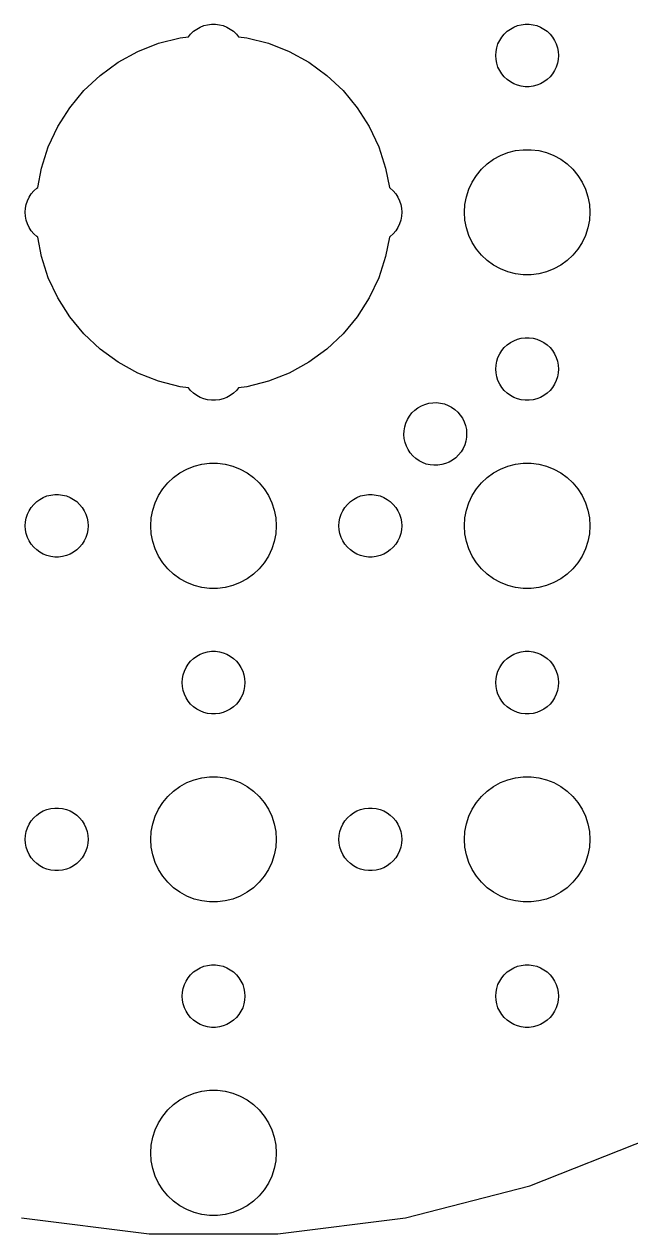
# Model space of a CAD drawing. Header units: metres. Extents: x -52 to 52, y -52 to 272.
# Drawn here: x -9.1 to 20, y 61.1 to 119 of the extents above; entities that cross this region are included whole.
import ezdxf

# ---------------------------------------------------------------- set-up
doc = ezdxf.new("R2010")
doc.units = ezdxf.units.M

msp = doc.modelspace()

# ---------------------------------------------------------------- linework, layer by layer
for p, q in [((-1.09344, 118.527), (-0.956131, 118.656)), ((-0.956131, 118.656), (-0.803726, 118.766)), ((-0.803726, 118.766), (-0.638657, 118.857)), ((-0.638657, 118.857), (-0.463516, 118.927)), ((-0.463516, 118.927), (-0.281067, 118.973)), ((-0.281067, 118.973), (-0.094177, 118.997)), ((-0.094177, 118.997), (0.094177, 118.997)), ((0.094177, 118.997), (0.281067, 118.973)), ((0.281067, 118.973), (0.463516, 118.927)), ((0.463516, 118.927), (0.638657, 118.857)), ((0.638657, 118.857), (0.803726, 118.766)), ((0.803726, 118.766), (0.956131, 118.656)), ((0.956131, 118.656), (1.09344, 118.527)), ((13.9065, 118.527), (14.0439, 118.656)), ((14.0439, 118.656), (14.1963, 118.766)), ((14.1963, 118.766), (14.3613, 118.857)), ((14.3613, 118.857), (14.5365, 118.927)), ((14.5365, 118.927), (14.7189, 118.973)), ((14.7189, 118.973), (14.9058, 118.997)), ((14.9058, 118.997), (15.0942, 118.997)), ((15.0942, 118.997), (15.2811, 118.973)), ((15.2811, 118.973), (15.4635, 118.927)), ((15.4635, 118.927), (15.6387, 118.857)), ((15.6387, 118.857), (15.8037, 118.766)), ((15.8037, 118.766), (15.9561, 118.656)), ((15.9561, 118.656), (16.0934, 118.527)), ((-3.61911, 117.691), (-2.62663, 118.084)), ((-2.62663, 118.084), (-1.59273, 118.349)), ((-1.59273, 118.349), (-1.19904, 118.399)), ((-1.19904, 118.399), (-1.09344, 118.527)), ((1.09344, 118.527), (1.19904, 118.399)), ((1.19904, 118.399), (1.59273, 118.349)), ((1.59273, 118.349), (2.62663, 118.084)), ((2.62663, 118.084), (3.61911, 117.691)), ((13.5471, 117.873), (13.6053, 118.052)), ((13.6053, 118.052), (13.6855, 118.223)), ((13.6855, 118.223), (13.7865, 118.382)), ((13.7865, 118.382), (13.9065, 118.527)), ((16.0934, 118.527), (16.2135, 118.382)), ((16.2135, 118.382), (16.3145, 118.223)), ((16.3145, 118.223), (16.3947, 118.052)), ((16.3947, 118.052), (16.4529, 117.873)), ((-4.55452, 117.177), (-3.61911, 117.691)), ((3.61911, 117.691), (4.55452, 117.177)), ((13.5, 117.5), (13.5118, 117.688)), ((13.5118, 117.312), (13.5, 117.5)), ((13.5118, 117.688), (13.5471, 117.873)), ((16.4529, 117.873), (16.4882, 117.688)), ((16.4882, 117.688), (16.5, 117.5)), ((16.5, 117.5), (16.4882, 117.312)), ((-5.41809, 116.549), (-4.55452, 117.177)), ((4.55452, 117.177), (5.41809, 116.549)), ((13.5471, 117.127), (13.5118, 117.312)), ((13.6053, 116.948), (13.5471, 117.127)), ((13.6855, 116.777), (13.6053, 116.948)), ((16.3947, 116.948), (16.3145, 116.777)), ((16.4529, 117.127), (16.3947, 116.948)), ((16.4882, 117.312), (16.4529, 117.127)), ((-6.19623, 115.819), (-5.41809, 116.549)), ((5.41809, 116.549), (6.19623, 115.819)), ((13.7865, 116.618), (13.6855, 116.777)), ((13.9065, 116.473), (13.7865, 116.618)), ((14.0439, 116.344), (13.9065, 116.473)), ((14.1963, 116.234), (14.0439, 116.344)), ((15.9561, 116.344), (15.8037, 116.234)), ((16.0934, 116.473), (15.9561, 116.344)), ((16.2135, 116.618), (16.0934, 116.473)), ((16.3145, 116.777), (16.2135, 116.618)), ((-6.87663, 114.996), (-6.19623, 115.819)), ((6.19623, 115.819), (6.87663, 114.996)), ((14.3613, 116.143), (14.1963, 116.234)), ((14.5365, 116.073), (14.3613, 116.143)), ((14.7189, 116.027), (14.5365, 116.073)), ((14.9058, 116.003), (14.7189, 116.027)), ((15.0942, 116.003), (14.9058, 116.003)), ((15.2811, 116.027), (15.0942, 116.003)), ((15.4635, 116.073), (15.2811, 116.027)), ((15.6387, 116.143), (15.4635, 116.073)), ((15.8037, 116.234), (15.6387, 116.143)), ((-7.44859, 114.095), (-6.87663, 114.996)), ((6.87663, 114.996), (7.44859, 114.095)), ((-7.90309, 113.129), (-7.44859, 114.095)), ((7.44859, 114.095), (7.90309, 113.129)), ((-8.23296, 112.114), (-7.90309, 113.129)), ((7.90309, 113.129), (8.23296, 112.114)), ((13.7227, 112.714), (14.0729, 112.853)), ((14.0729, 112.853), (14.4379, 112.947)), ((14.4379, 112.947), (14.8116, 112.994)), ((14.8116, 112.994), (15.1884, 112.994)), ((15.1884, 112.994), (15.5621, 112.947)), ((15.5621, 112.947), (15.927, 112.853)), ((15.927, 112.853), (16.2773, 112.714)), ((12.8131, 112.054), (13.0877, 112.312)), ((13.0877, 112.312), (13.3925, 112.533)), ((13.3925, 112.533), (13.7227, 112.714)), ((16.2773, 112.714), (16.6075, 112.533)), ((16.6075, 112.533), (16.9123, 112.312)), ((16.9123, 112.312), (17.1869, 112.054)), ((-8.40921, 111.19), (-8.23296, 112.114)), ((8.23296, 112.114), (8.40921, 111.19)), ((12.3711, 111.445), (12.5729, 111.763)), ((12.5729, 111.763), (12.8131, 112.054)), ((17.1869, 112.054), (17.427, 111.763)), ((17.427, 111.763), (17.6289, 111.445)), ((-8.59344, 111.027), (-8.45613, 111.156)), ((-8.45613, 111.156), (-8.40921, 111.19)), ((8.40921, 111.19), (8.45613, 111.156)), ((8.45613, 111.156), (8.59344, 111.027)), ((12.2107, 111.104), (12.3711, 111.445)), ((17.6289, 111.445), (17.7893, 111.104)), ((-8.95287, 110.373), (-8.89465, 110.552)), ((-8.89465, 110.552), (-8.81445, 110.723)), ((-8.81445, 110.723), (-8.71352, 110.882)), ((-8.71352, 110.882), (-8.59344, 111.027)), ((8.59344, 111.027), (8.71352, 110.882)), ((8.71352, 110.882), (8.81445, 110.723)), ((8.81445, 110.723), (8.89465, 110.552)), ((8.89465, 110.552), (8.95287, 110.373)), ((12.0237, 110.376), (12.0942, 110.746)), ((12.0942, 110.746), (12.2107, 111.104)), ((17.7893, 111.104), (17.9057, 110.746)), ((17.9057, 110.746), (17.9763, 110.376)), ((-9, 110), (-8.98816, 110.188)), ((-8.98816, 109.812), (-9, 110)), ((-8.98816, 110.188), (-8.95287, 110.373)), ((8.95287, 110.373), (8.98816, 110.188)), ((8.98816, 110.188), (9, 110)), ((9, 110), (8.98816, 109.812)), ((12, 110), (12.0237, 110.376)), ((12.0237, 109.624), (12, 110)), ((17.9763, 110.376), (18, 110)), ((18, 110), (17.9763, 109.624)), ((-8.95287, 109.627), (-8.98816, 109.812)), ((-8.89465, 109.448), (-8.95287, 109.627)), ((-8.81445, 109.277), (-8.89465, 109.448)), ((8.89465, 109.448), (8.81445, 109.277)), ((8.95287, 109.627), (8.89465, 109.448)), ((8.98816, 109.812), (8.95287, 109.627)), ((12.0942, 109.254), (12.0237, 109.624)), ((17.9763, 109.624), (17.9057, 109.254)), ((-8.71352, 109.118), (-8.81445, 109.277)), ((-8.59344, 108.973), (-8.71352, 109.118)), ((-8.45613, 108.844), (-8.59344, 108.973)), ((-8.40921, 108.81), (-8.45613, 108.844)), ((-8.23296, 107.886), (-8.40921, 108.81)), ((8.40921, 108.81), (8.23296, 107.886)), ((8.45613, 108.844), (8.40921, 108.81)), ((8.59344, 108.973), (8.45613, 108.844)), ((8.71352, 109.118), (8.59344, 108.973)), ((8.81445, 109.277), (8.71352, 109.118)), ((12.2107, 108.896), (12.0942, 109.254)), ((12.3711, 108.555), (12.2107, 108.896)), ((17.7893, 108.896), (17.6289, 108.555)), ((17.9057, 109.254), (17.7893, 108.896)), ((12.5729, 108.237), (12.3711, 108.555)), ((12.8131, 107.946), (12.5729, 108.237)), ((17.427, 108.237), (17.1869, 107.946)), ((17.6289, 108.555), (17.427, 108.237)), ((-7.90309, 106.871), (-8.23296, 107.886)), ((8.23296, 107.886), (7.90309, 106.871)), ((13.0877, 107.688), (12.8131, 107.946)), ((13.3925, 107.467), (13.0877, 107.688)), ((16.9123, 107.688), (16.6075, 107.467)), ((17.1869, 107.946), (16.9123, 107.688)), ((13.7227, 107.286), (13.3925, 107.467)), ((14.0729, 107.147), (13.7227, 107.286)), ((14.4379, 107.053), (14.0729, 107.147)), ((15.927, 107.147), (15.5621, 107.053)), ((16.2773, 107.286), (15.927, 107.147)), ((16.6075, 107.467), (16.2773, 107.286)), ((-7.44859, 105.905), (-7.90309, 106.871)), ((7.90309, 106.871), (7.44859, 105.905)), ((14.8116, 107.006), (14.4379, 107.053)), ((15.1884, 107.006), (14.8116, 107.006)), ((15.5621, 107.053), (15.1884, 107.006)), ((-6.87663, 105.004), (-7.44859, 105.905)), ((7.44859, 105.905), (6.87663, 105.004)), ((-6.19623, 104.181), (-6.87663, 105.004)), ((6.87663, 105.004), (6.19623, 104.181)), ((-5.41809, 103.451), (-6.19623, 104.181)), ((6.19623, 104.181), (5.41809, 103.451)), ((13.9065, 103.527), (14.0439, 103.656)), ((14.0439, 103.656), (14.1963, 103.766)), ((14.1963, 103.766), (14.3613, 103.857)), ((14.3613, 103.857), (14.5365, 103.927)), ((14.5365, 103.927), (14.7189, 103.973)), ((14.7189, 103.973), (14.9058, 103.997)), ((14.9058, 103.997), (15.0942, 103.997)), ((15.0942, 103.997), (15.2811, 103.973)), ((15.2811, 103.973), (15.4635, 103.927)), ((15.4635, 103.927), (15.6387, 103.857)), ((15.6387, 103.857), (15.8037, 103.766)), ((15.8037, 103.766), (15.9561, 103.656)), ((15.9561, 103.656), (16.0934, 103.527)), ((-4.55452, 102.823), (-5.41809, 103.451)), ((5.41809, 103.451), (4.55452, 102.823)), ((13.5471, 102.873), (13.6053, 103.052)), ((13.6053, 103.052), (13.6855, 103.223)), ((13.6855, 103.223), (13.7865, 103.382)), ((13.7865, 103.382), (13.9065, 103.527)), ((16.0934, 103.527), (16.2135, 103.382)), ((16.2135, 103.382), (16.3145, 103.223)), ((16.3145, 103.223), (16.3947, 103.052)), ((16.3947, 103.052), (16.4529, 102.873)), ((-3.61911, 102.309), (-4.55452, 102.823)), ((4.55452, 102.823), (3.61911, 102.309)), ((13.5, 102.5), (13.5118, 102.688)), ((13.5118, 102.312), (13.5, 102.5)), ((13.5118, 102.688), (13.5471, 102.873)), ((16.4529, 102.873), (16.4882, 102.688)), ((16.4882, 102.688), (16.5, 102.5)), ((16.5, 102.5), (16.4882, 102.312)), ((-2.62663, 101.916), (-3.61911, 102.309)), ((-1.59273, 101.651), (-2.62663, 101.916)), ((2.62663, 101.916), (1.59273, 101.651)), ((3.61911, 102.309), (2.62663, 101.916)), ((13.5471, 102.127), (13.5118, 102.312)), ((13.6053, 101.948), (13.5471, 102.127)), ((13.6855, 101.777), (13.6053, 101.948)), ((16.3947, 101.948), (16.3145, 101.777)), ((16.4529, 102.127), (16.3947, 101.948)), ((16.4882, 102.312), (16.4529, 102.127)), ((-1.19904, 101.601), (-1.59273, 101.651)), ((-1.09344, 101.473), (-1.19904, 101.601)), ((-0.956131, 101.344), (-1.09344, 101.473)), ((-0.803726, 101.234), (-0.956131, 101.344)), ((0.956131, 101.344), (0.803726, 101.234)), ((1.09344, 101.473), (0.956131, 101.344)), ((1.19904, 101.601), (1.09344, 101.473)), ((1.59273, 101.651), (1.19904, 101.601)), ((13.7865, 101.618), (13.6855, 101.777)), ((13.9065, 101.473), (13.7865, 101.618)), ((14.0439, 101.344), (13.9065, 101.473)), ((14.1963, 101.234), (14.0439, 101.344)), ((15.9561, 101.344), (15.8037, 101.234)), ((16.0934, 101.473), (15.9561, 101.344)), ((16.2135, 101.618), (16.0934, 101.473)), ((16.3145, 101.777), (16.2135, 101.618)), ((-0.638657, 101.143), (-0.803726, 101.234)), ((-0.463516, 101.073), (-0.638657, 101.143)), ((-0.281067, 101.027), (-0.463516, 101.073)), ((-0.094177, 101.003), (-0.281067, 101.027)), ((0.094177, 101.003), (-0.094177, 101.003)), ((0.281067, 101.027), (0.094177, 101.003)), ((0.463516, 101.073), (0.281067, 101.027)), ((0.638657, 101.143), (0.463516, 101.073)), ((0.803726, 101.234), (0.638657, 101.143)), ((9.7769, 100.642), (9.94003, 100.737)), ((9.94003, 100.737), (10.1137, 100.81)), ((10.1137, 100.81), (10.2951, 100.86)), ((10.2951, 100.86), (10.4815, 100.888)), ((10.4815, 100.888), (10.6698, 100.892)), ((10.6698, 100.892), (10.8571, 100.872)), ((10.8571, 100.872), (11.0405, 100.829)), ((11.0405, 100.829), (11.2171, 100.763)), ((11.2171, 100.763), (11.384, 100.676)), ((14.3613, 101.143), (14.1963, 101.234)), ((14.5365, 101.073), (14.3613, 101.143)), ((14.7189, 101.027), (14.5365, 101.073)), ((14.9058, 101.003), (14.7189, 101.027)), ((15.0942, 101.003), (14.9058, 101.003)), ((15.2811, 101.027), (15.0942, 101.003)), ((15.4635, 101.073), (15.2811, 101.027)), ((15.6387, 101.143), (15.4635, 101.073)), ((15.8037, 101.234), (15.6387, 101.143)), ((9.27768, 100.088), (9.37527, 100.249)), ((9.37527, 100.249), (9.49228, 100.397)), ((9.49228, 100.397), (9.62686, 100.529)), ((9.62686, 100.529), (9.7769, 100.642)), ((11.384, 100.676), (11.5387, 100.569)), ((11.5387, 100.569), (11.6787, 100.443)), ((11.6787, 100.443), (11.8018, 100.3)), ((11.8018, 100.3), (11.906, 100.143)), ((11.906, 100.143), (11.9898, 99.9743)), ((9.10732, 99.3616), (9.1152, 99.5498)), ((9.1152, 99.5498), (9.14662, 99.7355)), ((9.14662, 99.7355), (9.20107, 99.9159)), ((9.20107, 99.9159), (9.27768, 100.088)), ((11.9898, 99.9743), (12.0517, 99.7964)), ((12.0517, 99.7964), (12.0909, 99.6121)), ((12.0909, 99.6121), (12.1067, 99.4244)), ((9.12308, 99.1739), (9.10732, 99.3616)), ((9.16225, 98.9896), (9.12308, 99.1739)), ((9.2242, 98.8117), (9.16225, 98.9896)), ((12.0674, 99.0505), (12.0129, 98.8701)), ((12.0988, 99.2362), (12.0674, 99.0505)), ((12.1067, 99.4244), (12.0988, 99.2362)), ((9.30795, 98.643), (9.2242, 98.8117)), ((9.4122, 98.4861), (9.30795, 98.643)), ((9.53528, 98.3435), (9.4122, 98.4861)), ((11.7217, 98.3893), (11.5871, 98.2575)), ((11.8387, 98.5369), (11.7217, 98.3893)), ((11.9363, 98.6981), (11.8387, 98.5369)), ((12.0129, 98.8701), (11.9363, 98.6981)), ((-1.27733, 97.7145), (-0.927048, 97.8532)), ((-0.927048, 97.8532), (-0.562134, 97.9469)), ((-0.562134, 97.9469), (-0.18837, 97.9941)), ((-0.18837, 97.9941), (0.18837, 97.9941)), ((0.18837, 97.9941), (0.562134, 97.9469)), ((0.562134, 97.9469), (0.927048, 97.8532)), ((0.927048, 97.8532), (1.27733, 97.7145)), ((9.67528, 98.2175), (9.53528, 98.3435)), ((9.82996, 98.11), (9.67528, 98.2175)), ((9.99689, 98.0227), (9.82996, 98.11)), ((10.1734, 97.957), (9.99689, 98.0227)), ((10.3568, 97.914), (10.1734, 97.957)), ((10.5442, 97.8943), (10.3568, 97.914)), ((10.7325, 97.8983), (10.5442, 97.8943)), ((10.9189, 97.9258), (10.7325, 97.8983)), ((11.1003, 97.9764), (10.9189, 97.9258)), ((11.2739, 98.0494), (11.1003, 97.9764)), ((11.4371, 98.1436), (11.2739, 98.0494)), ((11.5871, 98.2575), (11.4371, 98.1436)), ((13.7227, 97.7145), (14.0729, 97.8532)), ((14.0729, 97.8532), (14.4379, 97.9469)), ((14.4379, 97.9469), (14.8116, 97.9941)), ((14.8116, 97.9941), (15.1884, 97.9941)), ((15.1884, 97.9941), (15.5621, 97.9469)), ((15.5621, 97.9469), (15.927, 97.8532)), ((15.927, 97.8532), (16.2773, 97.7145)), ((-2.1869, 97.0536), (-1.91226, 97.3116)), ((-1.91226, 97.3116), (-1.60747, 97.533)), ((-1.60747, 97.533), (-1.27733, 97.7145)), ((1.27733, 97.7145), (1.60747, 97.533)), ((1.60747, 97.533), (1.91226, 97.3116)), ((1.91226, 97.3116), (2.1869, 97.0536)), ((12.8131, 97.0536), (13.0877, 97.3116)), ((13.0877, 97.3116), (13.3925, 97.533)), ((13.3925, 97.533), (13.7227, 97.7145)), ((16.2773, 97.7145), (16.6075, 97.533)), ((16.6075, 97.533), (16.9123, 97.3116)), ((16.9123, 97.3116), (17.1869, 97.0536)), ((-2.62891, 96.4453), (-2.42705, 96.7634)), ((-2.42705, 96.7634), (-2.1869, 97.0536)), ((2.1869, 97.0536), (2.42705, 96.7634)), ((2.42705, 96.7634), (2.62891, 96.4453)), ((12.3711, 96.4453), (12.5729, 96.7634)), ((12.5729, 96.7634), (12.8131, 97.0536)), ((17.1869, 97.0536), (17.427, 96.7634)), ((17.427, 96.7634), (17.6289, 96.4453)), ((-8.59344, 96.0268), (-8.45613, 96.1558)), ((-8.45613, 96.1558), (-8.30373, 96.2665)), ((-8.30373, 96.2665), (-8.13866, 96.3573)), ((-8.13866, 96.3573), (-7.96352, 96.4266)), ((-7.96352, 96.4266), (-7.78107, 96.4734)), ((-7.78107, 96.4734), (-7.59418, 96.4971)), ((-7.59418, 96.4971), (-7.40581, 96.4971)), ((-7.40581, 96.4971), (-7.21892, 96.4734)), ((-7.21892, 96.4734), (-7.03647, 96.4266)), ((-7.03647, 96.4266), (-6.86133, 96.3573)), ((-6.86133, 96.3573), (-6.69626, 96.2665)), ((-6.69626, 96.2665), (-6.54385, 96.1558)), ((-6.54385, 96.1558), (-6.40654, 96.0268)), ((-2.90575, 95.7461), (-2.78932, 96.1044)), ((-2.78932, 96.1044), (-2.62891, 96.4453)), ((2.62891, 96.4453), (2.78932, 96.1044)), ((2.78932, 96.1044), (2.90575, 95.7461)), ((6.40654, 96.0268), (6.54385, 96.1558)), ((6.54385, 96.1558), (6.69626, 96.2665)), ((6.69626, 96.2665), (6.86133, 96.3573)), ((6.86133, 96.3573), (7.03647, 96.4266)), ((7.03647, 96.4266), (7.21892, 96.4734)), ((7.21892, 96.4734), (7.40581, 96.4971)), ((7.40581, 96.4971), (7.59418, 96.4971)), ((7.59418, 96.4971), (7.78107, 96.4734)), ((7.78107, 96.4734), (7.96352, 96.4266)), ((7.96352, 96.4266), (8.13866, 96.3573)), ((8.13866, 96.3573), (8.30373, 96.2665)), ((8.30373, 96.2665), (8.45613, 96.1558)), ((8.45613, 96.1558), (8.59344, 96.0268)), ((12.0942, 95.7461), (12.2107, 96.1044)), ((12.2107, 96.1044), (12.3711, 96.4453)), ((17.6289, 96.4453), (17.7893, 96.1044)), ((17.7893, 96.1044), (17.9057, 95.7461)), ((-8.95287, 95.373), (-8.89465, 95.5522)), ((-8.89465, 95.5522), (-8.81445, 95.7226)), ((-8.81445, 95.7226), (-8.71352, 95.8817)), ((-8.71352, 95.8817), (-8.59344, 96.0268)), ((-6.40654, 96.0268), (-6.28647, 95.8817)), ((-6.28647, 95.8817), (-6.18553, 95.7226)), ((-6.18553, 95.7226), (-6.10533, 95.5522)), ((-6.10533, 95.5522), (-6.04712, 95.373)), ((-2.97633, 95.376), (-2.90575, 95.7461)), ((2.90575, 95.7461), (2.97633, 95.376)), ((6.04712, 95.373), (6.10533, 95.5522)), ((6.10533, 95.5522), (6.18553, 95.7226)), ((6.18553, 95.7226), (6.28647, 95.8817)), ((6.28647, 95.8817), (6.40654, 96.0268)), ((8.59344, 96.0268), (8.71352, 95.8817)), ((8.71352, 95.8817), (8.81445, 95.7226)), ((8.81445, 95.7226), (8.89465, 95.5522)), ((8.89465, 95.5522), (8.95287, 95.373)), ((12.0237, 95.376), (12.0942, 95.7461)), ((17.9057, 95.7461), (17.9763, 95.376)), ((-9, 95), (-8.98816, 95.188)), ((-8.98816, 94.812), (-9, 95)), ((-8.98816, 95.188), (-8.95287, 95.373)), ((-6.04712, 95.373), (-6.01183, 95.188)), ((-6.01183, 95.188), (-6, 95)), ((-6, 95), (-6.01183, 94.812)), ((-3, 95), (-2.97633, 95.376)), ((-2.97633, 94.624), (-3, 95)), ((2.97633, 95.376), (3, 95)), ((3, 95), (2.97633, 94.624)), ((6, 95), (6.01183, 95.188)), ((6.01183, 94.812), (6, 95)), ((6.01183, 95.188), (6.04712, 95.373)), ((8.95287, 95.373), (8.98816, 95.188)), ((8.98816, 95.188), (9, 95)), ((9, 95), (8.98816, 94.812)), ((12, 95), (12.0237, 95.376)), ((12.0237, 94.624), (12, 95)), ((17.9763, 95.376), (18, 95)), ((18, 95), (17.9763, 94.624)), ((-8.95287, 94.627), (-8.98816, 94.812)), ((-8.89465, 94.4478), (-8.95287, 94.627)), ((-8.81445, 94.2774), (-8.89465, 94.4478)), ((-6.10533, 94.4478), (-6.18553, 94.2774)), ((-6.04712, 94.627), (-6.10533, 94.4478)), ((-6.01183, 94.812), (-6.04712, 94.627)), ((-2.90575, 94.2539), (-2.97633, 94.624)), ((2.97633, 94.624), (2.90575, 94.2539)), ((6.04712, 94.627), (6.01183, 94.812)), ((6.10533, 94.4478), (6.04712, 94.627)), ((6.18553, 94.2774), (6.10533, 94.4478)), ((8.89465, 94.4478), (8.81445, 94.2774)), ((8.95287, 94.627), (8.89465, 94.4478)), ((8.98816, 94.812), (8.95287, 94.627)), ((12.0942, 94.2539), (12.0237, 94.624)), ((17.9763, 94.624), (17.9057, 94.2539)), ((-8.71352, 94.1183), (-8.81445, 94.2774)), ((-8.59344, 93.9732), (-8.71352, 94.1183)), ((-8.45613, 93.8442), (-8.59344, 93.9732)), ((-8.30373, 93.7335), (-8.45613, 93.8442)), ((-6.54385, 93.8442), (-6.69626, 93.7335)), ((-6.40654, 93.9732), (-6.54385, 93.8442)), ((-6.28647, 94.1183), (-6.40654, 93.9732)), ((-6.18553, 94.2774), (-6.28647, 94.1183)), ((-2.78932, 93.8956), (-2.90575, 94.2539)), ((-2.62891, 93.5547), (-2.78932, 93.8956)), ((2.78932, 93.8956), (2.62891, 93.5547)), ((2.90575, 94.2539), (2.78932, 93.8956)), ((6.28647, 94.1183), (6.18553, 94.2774)), ((6.40654, 93.9732), (6.28647, 94.1183)), ((6.54385, 93.8442), (6.40654, 93.9732)), ((6.69626, 93.7335), (6.54385, 93.8442)), ((8.45613, 93.8442), (8.30373, 93.7335)), ((8.59344, 93.9732), (8.45613, 93.8442)), ((8.71352, 94.1183), (8.59344, 93.9732)), ((8.81445, 94.2774), (8.71352, 94.1183)), ((12.2107, 93.8956), (12.0942, 94.2539)), ((12.3711, 93.5547), (12.2107, 93.8956)), ((17.7893, 93.8956), (17.6289, 93.5547)), ((17.9057, 94.2539), (17.7893, 93.8956)), ((-8.13866, 93.6428), (-8.30373, 93.7335)), ((-7.96352, 93.5734), (-8.13866, 93.6428)), ((-7.78107, 93.5266), (-7.96352, 93.5734)), ((-7.59418, 93.503), (-7.78107, 93.5266)), ((-7.40581, 93.503), (-7.59418, 93.503)), ((-7.21892, 93.5266), (-7.40581, 93.503)), ((-7.03647, 93.5734), (-7.21892, 93.5266)), ((-6.86133, 93.6428), (-7.03647, 93.5734)), ((-6.69626, 93.7335), (-6.86133, 93.6428)), ((-2.42705, 93.2366), (-2.62891, 93.5547)), ((-2.1869, 92.9464), (-2.42705, 93.2366)), ((2.42705, 93.2366), (2.1869, 92.9464)), ((2.62891, 93.5547), (2.42705, 93.2366)), ((6.86133, 93.6428), (6.69626, 93.7335)), ((7.03647, 93.5734), (6.86133, 93.6428)), ((7.21892, 93.5266), (7.03647, 93.5734)), ((7.40581, 93.503), (7.21892, 93.5266)), ((7.59418, 93.503), (7.40581, 93.503)), ((7.78107, 93.5266), (7.59418, 93.503)), ((7.96352, 93.5734), (7.78107, 93.5266)), ((8.13866, 93.6428), (7.96352, 93.5734)), ((8.30373, 93.7335), (8.13866, 93.6428)), ((12.5729, 93.2366), (12.3711, 93.5547)), ((12.8131, 92.9464), (12.5729, 93.2366)), ((17.427, 93.2366), (17.1869, 92.9464)), ((17.6289, 93.5547), (17.427, 93.2366)), ((-1.91226, 92.6885), (-2.1869, 92.9464)), ((-1.60747, 92.467), (-1.91226, 92.6885)), ((1.91226, 92.6885), (1.60747, 92.467)), ((2.1869, 92.9464), (1.91226, 92.6885)), ((13.0877, 92.6885), (12.8131, 92.9464)), ((13.3925, 92.467), (13.0877, 92.6885)), ((16.9123, 92.6885), (16.6075, 92.467)), ((17.1869, 92.9464), (16.9123, 92.6885)), ((-1.27733, 92.2855), (-1.60747, 92.467)), ((-0.927048, 92.1468), (-1.27733, 92.2855)), ((-0.562134, 92.0531), (-0.927048, 92.1468)), ((-0.18837, 92.0059), (-0.562134, 92.0531)), ((0.562134, 92.0531), (0.18837, 92.0059)), ((0.927048, 92.1468), (0.562134, 92.0531)), ((1.27733, 92.2855), (0.927048, 92.1468)), ((1.60747, 92.467), (1.27733, 92.2855)), ((13.7227, 92.2855), (13.3925, 92.467)), ((14.0729, 92.1468), (13.7227, 92.2855)), ((14.4379, 92.0531), (14.0729, 92.1468)), ((14.8116, 92.0059), (14.4379, 92.0531)), ((15.5621, 92.0531), (15.1884, 92.0059)), ((15.927, 92.1468), (15.5621, 92.0531)), ((16.2773, 92.2855), (15.927, 92.1468)), ((16.6075, 92.467), (16.2773, 92.2855)), ((0.18837, 92.0059), (-0.18837, 92.0059)), ((15.1884, 92.0059), (14.8116, 92.0059)), ((-1.09344, 88.5268), (-0.956131, 88.6558)), ((-0.956131, 88.6558), (-0.803726, 88.7665)), ((-0.803726, 88.7665), (-0.638657, 88.8573)), ((-0.638657, 88.8573), (-0.463516, 88.9266)), ((-0.463516, 88.9266), (-0.281067, 88.9734)), ((-0.281067, 88.9734), (-0.094177, 88.997)), ((-0.094177, 88.997), (0.094177, 88.997)), ((0.094177, 88.997), (0.281067, 88.9734)), ((0.281067, 88.9734), (0.463516, 88.9266)), ((0.463516, 88.9266), (0.638657, 88.8573)), ((0.638657, 88.8573), (0.803726, 88.7665)), ((0.803726, 88.7665), (0.956131, 88.6558)), ((0.956131, 88.6558), (1.09344, 88.5268)), ((13.9065, 88.5268), (14.0439, 88.6558)), ((14.0439, 88.6558), (14.1963, 88.7665)), ((14.1963, 88.7665), (14.3613, 88.8573)), ((14.3613, 88.8573), (14.5365, 88.9266)), ((14.5365, 88.9266), (14.7189, 88.9734)), ((14.7189, 88.9734), (14.9058, 88.997)), ((14.9058, 88.997), (15.0942, 88.997)), ((15.0942, 88.997), (15.2811, 88.9734)), ((15.2811, 88.9734), (15.4635, 88.9266)), ((15.4635, 88.9266), (15.6387, 88.8573)), ((15.6387, 88.8573), (15.8037, 88.7665)), ((15.8037, 88.7665), (15.9561, 88.6558)), ((15.9561, 88.6558), (16.0934, 88.5268)), ((-1.45287, 87.873), (-1.39465, 88.0522)), ((-1.39465, 88.0522), (-1.31445, 88.2226)), ((-1.31445, 88.2226), (-1.21352, 88.3817)), ((-1.21352, 88.3817), (-1.09344, 88.5268)), ((1.09344, 88.5268), (1.21352, 88.3817)), ((1.21352, 88.3817), (1.31445, 88.2226)), ((1.31445, 88.2226), (1.39465, 88.0522)), ((1.39465, 88.0522), (1.45287, 87.873)), ((13.5471, 87.873), (13.6053, 88.0522)), ((13.6053, 88.0522), (13.6855, 88.2226)), ((13.6855, 88.2226), (13.7865, 88.3817)), ((13.7865, 88.3817), (13.9065, 88.5268)), ((16.0934, 88.5268), (16.2135, 88.3817)), ((16.2135, 88.3817), (16.3145, 88.2226)), ((16.3145, 88.2226), (16.3947, 88.0522)), ((16.3947, 88.0522), (16.4529, 87.873)), ((-1.5, 87.5), (-1.48816, 87.688)), ((-1.48816, 87.312), (-1.5, 87.5)), ((-1.48816, 87.688), (-1.45287, 87.873)), ((1.45287, 87.873), (1.48816, 87.688)), ((1.48816, 87.688), (1.5, 87.5)), ((1.5, 87.5), (1.48816, 87.312)), ((13.5, 87.5), (13.5118, 87.688)), ((13.5118, 87.312), (13.5, 87.5)), ((13.5118, 87.688), (13.5471, 87.873)), ((16.4529, 87.873), (16.4882, 87.688)), ((16.4882, 87.688), (16.5, 87.5)), ((16.5, 87.5), (16.4882, 87.312)), ((-1.45287, 87.127), (-1.48816, 87.312)), ((-1.39465, 86.9478), (-1.45287, 87.127)), ((-1.31445, 86.7774), (-1.39465, 86.9478)), ((1.39465, 86.9478), (1.31445, 86.7774)), ((1.45287, 87.127), (1.39465, 86.9478)), ((1.48816, 87.312), (1.45287, 87.127)), ((13.5471, 87.127), (13.5118, 87.312)), ((13.6053, 86.9478), (13.5471, 87.127)), ((13.6855, 86.7774), (13.6053, 86.9478)), ((16.3947, 86.9478), (16.3145, 86.7774)), ((16.4529, 87.127), (16.3947, 86.9478)), ((16.4882, 87.312), (16.4529, 87.127)), ((-1.21352, 86.6183), (-1.31445, 86.7774)), ((-1.09344, 86.4732), (-1.21352, 86.6183)), ((-0.956131, 86.3442), (-1.09344, 86.4732)), ((-0.803726, 86.2335), (-0.956131, 86.3442)), ((-0.638657, 86.1428), (-0.803726, 86.2335)), ((0.803726, 86.2335), (0.638657, 86.1428)), ((0.956131, 86.3442), (0.803726, 86.2335)), ((1.09344, 86.4732), (0.956131, 86.3442)), ((1.21352, 86.6183), (1.09344, 86.4732)), ((1.31445, 86.7774), (1.21352, 86.6183)), ((13.7865, 86.6183), (13.6855, 86.7774)), ((13.9065, 86.4732), (13.7865, 86.6183)), ((14.0439, 86.3442), (13.9065, 86.4732)), ((14.1963, 86.2335), (14.0439, 86.3442)), ((14.3613, 86.1428), (14.1963, 86.2335)), ((15.8037, 86.2335), (15.6387, 86.1428)), ((15.9561, 86.3442), (15.8037, 86.2335)), ((16.0934, 86.4732), (15.9561, 86.3442)), ((16.2135, 86.6183), (16.0934, 86.4732)), ((16.3145, 86.7774), (16.2135, 86.6183)), ((-0.463516, 86.0734), (-0.638657, 86.1428)), ((-0.281067, 86.0266), (-0.463516, 86.0734)), ((-0.094177, 86.003), (-0.281067, 86.0266)), ((0.094177, 86.003), (-0.094177, 86.003)), ((0.281067, 86.0266), (0.094177, 86.003)), ((0.463516, 86.0734), (0.281067, 86.0266)), ((0.638657, 86.1428), (0.463516, 86.0734)), ((14.5365, 86.0734), (14.3613, 86.1428)), ((14.7189, 86.0266), (14.5365, 86.0734)), ((14.9058, 86.003), (14.7189, 86.0266)), ((15.0942, 86.003), (14.9058, 86.003)), ((15.2811, 86.0266), (15.0942, 86.003)), ((15.4635, 86.0734), (15.2811, 86.0266)), ((15.6387, 86.1428), (15.4635, 86.0734)), ((-1.27733, 82.7145), (-0.927048, 82.8532)), ((-0.927048, 82.8532), (-0.562134, 82.9469)), ((-0.562134, 82.9469), (-0.18837, 82.9941)), ((-0.18837, 82.9941), (0.18837, 82.9941)), ((0.18837, 82.9941), (0.562134, 82.9469)), ((0.562134, 82.9469), (0.927048, 82.8532)), ((0.927048, 82.8532), (1.27733, 82.7145)), ((13.7227, 82.7145), (14.0729, 82.8532)), ((14.0729, 82.8532), (14.4379, 82.9469)), ((14.4379, 82.9469), (14.8116, 82.9941)), ((14.8116, 82.9941), (15.1884, 82.9941)), ((15.1884, 82.9941), (15.5621, 82.9469)), ((15.5621, 82.9469), (15.927, 82.8532)), ((15.927, 82.8532), (16.2773, 82.7145)), ((-2.1869, 82.0536), (-1.91226, 82.3116)), ((-1.91226, 82.3116), (-1.60747, 82.533)), ((-1.60747, 82.533), (-1.27733, 82.7145)), ((1.27733, 82.7145), (1.60747, 82.533)), ((1.60747, 82.533), (1.91226, 82.3116)), ((1.91226, 82.3116), (2.1869, 82.0536)), ((12.8131, 82.0536), (13.0877, 82.3116)), ((13.0877, 82.3116), (13.3925, 82.533)), ((13.3925, 82.533), (13.7227, 82.7145)), ((16.2773, 82.7145), (16.6075, 82.533)), ((16.6075, 82.533), (16.9123, 82.3116)), ((16.9123, 82.3116), (17.1869, 82.0536)), ((-2.62891, 81.4453), (-2.42705, 81.7634)), ((-2.42705, 81.7634), (-2.1869, 82.0536)), ((2.1869, 82.0536), (2.42705, 81.7634)), ((2.42705, 81.7634), (2.62891, 81.4453)), ((12.3711, 81.4453), (12.5729, 81.7634)), ((12.5729, 81.7634), (12.8131, 82.0536)), ((17.1869, 82.0536), (17.427, 81.7634)), ((17.427, 81.7634), (17.6289, 81.4453)), ((-8.71352, 80.8817), (-8.59344, 81.0268)), ((-8.59344, 81.0268), (-8.45613, 81.1558)), ((-8.45613, 81.1558), (-8.30373, 81.2665)), ((-8.30373, 81.2665), (-8.13866, 81.3573)), ((-8.13866, 81.3573), (-7.96352, 81.4266)), ((-7.96352, 81.4266), (-7.78107, 81.4734)), ((-7.78107, 81.4734), (-7.59418, 81.497)), ((-7.59418, 81.497), (-7.40581, 81.497)), ((-7.40581, 81.497), (-7.21892, 81.4734)), ((-7.21892, 81.4734), (-7.03647, 81.4266)), ((-7.03647, 81.4266), (-6.86133, 81.3573)), ((-6.86133, 81.3573), (-6.69626, 81.2665)), ((-6.69626, 81.2665), (-6.54385, 81.1558)), ((-6.54385, 81.1558), (-6.40654, 81.0268)), ((-6.40654, 81.0268), (-6.28647, 80.8817)), ((-2.90575, 80.7461), (-2.78932, 81.1044)), ((-2.78932, 81.1044), (-2.62891, 81.4453)), ((2.62891, 81.4453), (2.78932, 81.1044)), ((2.78932, 81.1044), (2.90575, 80.7461)), ((6.28647, 80.8817), (6.40654, 81.0268)), ((6.40654, 81.0268), (6.54385, 81.1558)), ((6.54385, 81.1558), (6.69626, 81.2665)), ((6.69626, 81.2665), (6.86133, 81.3573)), ((6.86133, 81.3573), (7.03647, 81.4266)), ((7.03647, 81.4266), (7.21892, 81.4734)), ((7.21892, 81.4734), (7.40581, 81.497)), ((7.40581, 81.497), (7.59418, 81.497)), ((7.59418, 81.497), (7.78107, 81.4734)), ((7.78107, 81.4734), (7.96352, 81.4266)), ((7.96352, 81.4266), (8.13866, 81.3573)), ((8.13866, 81.3573), (8.30373, 81.2665)), ((8.30373, 81.2665), (8.45613, 81.1558)), ((8.45613, 81.1558), (8.59344, 81.0268)), ((8.59344, 81.0268), (8.71352, 80.8817)), ((12.0942, 80.7461), (12.2107, 81.1044)), ((12.2107, 81.1044), (12.3711, 81.4453)), ((17.6289, 81.4453), (17.7893, 81.1044)), ((17.7893, 81.1044), (17.9057, 80.7461)), ((-8.95287, 80.373), (-8.89465, 80.5522)), ((-8.89465, 80.5522), (-8.81445, 80.7226)), ((-8.81445, 80.7226), (-8.71352, 80.8817)), ((-6.28647, 80.8817), (-6.18553, 80.7226)), ((-6.18553, 80.7226), (-6.10533, 80.5522)), ((-6.10533, 80.5522), (-6.04712, 80.373)), ((-2.97633, 80.376), (-2.90575, 80.7461)), ((2.90575, 80.7461), (2.97633, 80.376)), ((6.04712, 80.373), (6.10533, 80.5522)), ((6.10533, 80.5522), (6.18553, 80.7226)), ((6.18553, 80.7226), (6.28647, 80.8817)), ((8.71352, 80.8817), (8.81445, 80.7226)), ((8.81445, 80.7226), (8.89465, 80.5522)), ((8.89465, 80.5522), (8.95287, 80.373)), ((12.0237, 80.376), (12.0942, 80.7461)), ((17.9057, 80.7461), (17.9763, 80.376)), ((-9, 80), (-8.98816, 80.188)), ((-8.98816, 79.812), (-9, 80)), ((-8.98816, 80.188), (-8.95287, 80.373)), ((-6.04712, 80.373), (-6.01183, 80.188)), ((-6.01183, 80.188), (-6, 80)), ((-6, 80), (-6.01183, 79.812)), ((-3, 80), (-2.97633, 80.376)), ((-2.97633, 79.624), (-3, 80)), ((2.97633, 80.376), (3, 80)), ((3, 80), (2.97633, 79.624)), ((6, 80), (6.01183, 80.188)), ((6.01183, 79.812), (6, 80)), ((6.01183, 80.188), (6.04712, 80.373)), ((8.95287, 80.373), (8.98816, 80.188)), ((8.98816, 80.188), (9, 80)), ((9, 80), (8.98816, 79.812)), ((12, 80), (12.0237, 80.376)), ((12.0237, 79.624), (12, 80)), ((17.9763, 80.376), (18, 80)), ((18, 80), (17.9763, 79.624)), ((-8.95287, 79.627), (-8.98816, 79.812)), ((-8.89465, 79.4478), (-8.95287, 79.627)), ((-8.81445, 79.2774), (-8.89465, 79.4478)), ((-8.71352, 79.1183), (-8.81445, 79.2774)), ((-6.18553, 79.2774), (-6.28647, 79.1183)), ((-6.10533, 79.4478), (-6.18553, 79.2774)), ((-6.04712, 79.627), (-6.10533, 79.4478)), ((-6.01183, 79.812), (-6.04712, 79.627)), ((-2.90575, 79.2539), (-2.97633, 79.624)), ((2.97633, 79.624), (2.90575, 79.2539)), ((6.04712, 79.627), (6.01183, 79.812)), ((6.10533, 79.4478), (6.04712, 79.627)), ((6.18553, 79.2774), (6.10533, 79.4478)), ((6.28647, 79.1183), (6.18553, 79.2774)), ((8.81445, 79.2774), (8.71352, 79.1183)), ((8.89465, 79.4478), (8.81445, 79.2774)), ((8.95287, 79.627), (8.89465, 79.4478)), ((8.98816, 79.812), (8.95287, 79.627)), ((12.0942, 79.2539), (12.0237, 79.624)), ((17.9763, 79.624), (17.9057, 79.2539)), ((-8.59344, 78.9732), (-8.71352, 79.1183)), ((-8.45613, 78.8442), (-8.59344, 78.9732)), ((-8.30373, 78.7335), (-8.45613, 78.8442)), ((-8.13866, 78.6428), (-8.30373, 78.7335)), ((-6.69626, 78.7335), (-6.86133, 78.6428)), ((-6.54385, 78.8442), (-6.69626, 78.7335)), ((-6.40654, 78.9732), (-6.54385, 78.8442)), ((-6.28647, 79.1183), (-6.40654, 78.9732)), ((-2.78932, 78.8956), (-2.90575, 79.2539)), ((-2.62891, 78.5547), (-2.78932, 78.8956)), ((2.78932, 78.8956), (2.62891, 78.5547)), ((2.90575, 79.2539), (2.78932, 78.8956)), ((6.40654, 78.9732), (6.28647, 79.1183)), ((6.54385, 78.8442), (6.40654, 78.9732)), ((6.69626, 78.7335), (6.54385, 78.8442)), ((6.86133, 78.6428), (6.69626, 78.7335)), ((8.30373, 78.7335), (8.13866, 78.6428)), ((8.45613, 78.8442), (8.30373, 78.7335)), ((8.59344, 78.9732), (8.45613, 78.8442)), ((8.71352, 79.1183), (8.59344, 78.9732)), ((12.2107, 78.8956), (12.0942, 79.2539)), ((12.3711, 78.5547), (12.2107, 78.8956)), ((17.7893, 78.8956), (17.6289, 78.5547)), ((17.9057, 79.2539), (17.7893, 78.8956)), ((-7.96352, 78.5734), (-8.13866, 78.6428)), ((-7.78107, 78.5266), (-7.96352, 78.5734)), ((-7.59418, 78.503), (-7.78107, 78.5266)), ((-7.40581, 78.503), (-7.59418, 78.503)), ((-7.21892, 78.5266), (-7.40581, 78.503)), ((-7.03647, 78.5734), (-7.21892, 78.5266)), ((-6.86133, 78.6428), (-7.03647, 78.5734)), ((-2.42705, 78.2366), (-2.62891, 78.5547)), ((-2.1869, 77.9464), (-2.42705, 78.2366)), ((2.42705, 78.2366), (2.1869, 77.9464)), ((2.62891, 78.5547), (2.42705, 78.2366)), ((7.03647, 78.5734), (6.86133, 78.6428)), ((7.21892, 78.5266), (7.03647, 78.5734)), ((7.40581, 78.503), (7.21892, 78.5266)), ((7.59418, 78.503), (7.40581, 78.503)), ((7.78107, 78.5266), (7.59418, 78.503)), ((7.96352, 78.5734), (7.78107, 78.5266)), ((8.13866, 78.6428), (7.96352, 78.5734)), ((12.5729, 78.2366), (12.3711, 78.5547)), ((12.8131, 77.9464), (12.5729, 78.2366)), ((17.427, 78.2366), (17.1869, 77.9464)), ((17.6289, 78.5547), (17.427, 78.2366)), ((-1.91226, 77.6885), (-2.1869, 77.9464)), ((-1.60747, 77.467), (-1.91226, 77.6885)), ((1.91226, 77.6885), (1.60747, 77.467)), ((2.1869, 77.9464), (1.91226, 77.6885)), ((13.0877, 77.6885), (12.8131, 77.9464)), ((13.3925, 77.467), (13.0877, 77.6885)), ((16.9123, 77.6885), (16.6075, 77.467)), ((17.1869, 77.9464), (16.9123, 77.6885)), ((-1.27733, 77.2855), (-1.60747, 77.467)), ((-0.927048, 77.1468), (-1.27733, 77.2855)), ((-0.562134, 77.0531), (-0.927048, 77.1468)), ((-0.18837, 77.0059), (-0.562134, 77.0531)), ((0.18837, 77.0059), (-0.18837, 77.0059)), ((0.562134, 77.0531), (0.18837, 77.0059)), ((0.927048, 77.1468), (0.562134, 77.0531)), ((1.27733, 77.2855), (0.927048, 77.1468)), ((1.60747, 77.467), (1.27733, 77.2855)), ((13.7227, 77.2855), (13.3925, 77.467)), ((14.0729, 77.1468), (13.7227, 77.2855)), ((14.4379, 77.0531), (14.0729, 77.1468)), ((14.8116, 77.0059), (14.4379, 77.0531)), ((15.1884, 77.0059), (14.8116, 77.0059)), ((15.5621, 77.0531), (15.1884, 77.0059)), ((15.927, 77.1468), (15.5621, 77.0531)), ((16.2773, 77.2855), (15.927, 77.1468)), ((16.6075, 77.467), (16.2773, 77.2855)), ((-1.21352, 73.3817), (-1.09344, 73.5268)), ((-1.09344, 73.5268), (-0.956131, 73.6558)), ((-0.956131, 73.6558), (-0.803726, 73.7665)), ((-0.803726, 73.7665), (-0.638657, 73.8572)), ((-0.638657, 73.8572), (-0.463516, 73.9266)), ((-0.463516, 73.9266), (-0.281067, 73.9734)), ((-0.281067, 73.9734), (-0.094177, 73.997)), ((-0.094177, 73.997), (0.094177, 73.997)), ((0.094177, 73.997), (0.281067, 73.9734)), ((0.281067, 73.9734), (0.463516, 73.9266)), ((0.463516, 73.9266), (0.638657, 73.8572)), ((0.638657, 73.8572), (0.803726, 73.7665)), ((0.803726, 73.7665), (0.956131, 73.6558)), ((0.956131, 73.6558), (1.09344, 73.5268)), ((1.09344, 73.5268), (1.21352, 73.3817)), ((13.7865, 73.3817), (13.9065, 73.5268)), ((13.9065, 73.5268), (14.0439, 73.6558)), ((14.0439, 73.6558), (14.1963, 73.7665)), ((14.1963, 73.7665), (14.3613, 73.8572)), ((14.3613, 73.8572), (14.5365, 73.9266)), ((14.5365, 73.9266), (14.7189, 73.9734)), ((14.7189, 73.9734), (14.9058, 73.997)), ((14.9058, 73.997), (15.0942, 73.997)), ((15.0942, 73.997), (15.2811, 73.9734)), ((15.2811, 73.9734), (15.4635, 73.9266)), ((15.4635, 73.9266), (15.6387, 73.8572)), ((15.6387, 73.8572), (15.8037, 73.7665)), ((15.8037, 73.7665), (15.9561, 73.6558)), ((15.9561, 73.6558), (16.0934, 73.5268)), ((16.0934, 73.5268), (16.2135, 73.3817)), ((-1.45287, 72.873), (-1.39465, 73.0522)), ((-1.39465, 73.0522), (-1.31445, 73.2226)), ((-1.31445, 73.2226), (-1.21352, 73.3817)), ((1.21352, 73.3817), (1.31445, 73.2226)), ((1.31445, 73.2226), (1.39465, 73.0522)), ((1.39465, 73.0522), (1.45287, 72.873)), ((13.5471, 72.873), (13.6053, 73.0522)), ((13.6053, 73.0522), (13.6855, 73.2226)), ((13.6855, 73.2226), (13.7865, 73.3817)), ((16.2135, 73.3817), (16.3145, 73.2226)), ((16.3145, 73.2226), (16.3947, 73.0522)), ((16.3947, 73.0522), (16.4529, 72.873)), ((-1.5, 72.5), (-1.48816, 72.688)), ((-1.48816, 72.312), (-1.5, 72.5)), ((-1.48816, 72.688), (-1.45287, 72.873)), ((1.45287, 72.873), (1.48816, 72.688)), ((1.48816, 72.688), (1.5, 72.5)), ((1.5, 72.5), (1.48816, 72.312)), ((13.5, 72.5), (13.5118, 72.688)), ((13.5118, 72.312), (13.5, 72.5)), ((13.5118, 72.688), (13.5471, 72.873)), ((16.4529, 72.873), (16.4882, 72.688)), ((16.4882, 72.688), (16.5, 72.5)), ((16.5, 72.5), (16.4882, 72.312)), ((-1.45287, 72.127), (-1.48816, 72.312)), ((-1.39465, 71.9478), (-1.45287, 72.127)), ((-1.31445, 71.7774), (-1.39465, 71.9478)), ((-1.21352, 71.6183), (-1.31445, 71.7774)), ((1.31445, 71.7774), (1.21352, 71.6183)), ((1.39465, 71.9478), (1.31445, 71.7774)), ((1.45287, 72.127), (1.39465, 71.9478)), ((1.48816, 72.312), (1.45287, 72.127)), ((13.5471, 72.127), (13.5118, 72.312)), ((13.6053, 71.9478), (13.5471, 72.127)), ((13.6855, 71.7774), (13.6053, 71.9478)), ((13.7865, 71.6183), (13.6855, 71.7774)), ((16.3145, 71.7774), (16.2135, 71.6183)), ((16.3947, 71.9478), (16.3145, 71.7774)), ((16.4529, 72.127), (16.3947, 71.9478)), ((16.4882, 72.312), (16.4529, 72.127)), ((-1.09344, 71.4732), (-1.21352, 71.6183)), ((-0.956131, 71.3442), (-1.09344, 71.4732)), ((-0.803726, 71.2335), (-0.956131, 71.3442)), ((-0.638657, 71.1428), (-0.803726, 71.2335)), ((0.803726, 71.2335), (0.638657, 71.1428)), ((0.956131, 71.3442), (0.803726, 71.2335)), ((1.09344, 71.4732), (0.956131, 71.3442)), ((1.21352, 71.6183), (1.09344, 71.4732)), ((13.9065, 71.4732), (13.7865, 71.6183)), ((14.0439, 71.3442), (13.9065, 71.4732)), ((14.1963, 71.2335), (14.0439, 71.3442)), ((14.3613, 71.1428), (14.1963, 71.2335)), ((15.8037, 71.2335), (15.6387, 71.1428)), ((15.9561, 71.3442), (15.8037, 71.2335)), ((16.0934, 71.4732), (15.9561, 71.3442)), ((16.2135, 71.6183), (16.0934, 71.4732)), ((-0.463516, 71.0734), (-0.638657, 71.1428)), ((-0.281067, 71.0266), (-0.463516, 71.0734)), ((-0.094177, 71.003), (-0.281067, 71.0266)), ((0.094177, 71.003), (-0.094177, 71.003)), ((0.281067, 71.0266), (0.094177, 71.003)), ((0.463516, 71.0734), (0.281067, 71.0266)), ((0.638657, 71.1428), (0.463516, 71.0734)), ((14.5365, 71.0734), (14.3613, 71.1428)), ((14.7189, 71.0266), (14.5365, 71.0734)), ((14.9058, 71.003), (14.7189, 71.0266)), ((15.0942, 71.003), (14.9058, 71.003)), ((15.2811, 71.0266), (15.0942, 71.003)), ((15.4635, 71.0734), (15.2811, 71.0266)), ((15.6387, 71.1428), (15.4635, 71.0734)), ((-1.60747, 67.533), (-1.27733, 67.7145)), ((-1.27733, 67.7145), (-0.927048, 67.8532)), ((-0.927048, 67.8532), (-0.562134, 67.9469)), ((-0.562134, 67.9469), (-0.18837, 67.9941)), ((-0.18837, 67.9941), (0.18837, 67.9941)), ((0.18837, 67.9941), (0.562134, 67.9469)), ((0.562134, 67.9469), (0.927048, 67.8532)), ((0.927048, 67.8532), (1.27733, 67.7145)), ((1.27733, 67.7145), (1.60747, 67.533)), ((-2.1869, 67.0536), (-1.91226, 67.3115)), ((-1.91226, 67.3115), (-1.60747, 67.533)), ((1.60747, 67.533), (1.91226, 67.3115)), ((1.91226, 67.3115), (2.1869, 67.0536)), ((-2.62891, 66.4453), (-2.42705, 66.7634)), ((-2.42705, 66.7634), (-2.1869, 67.0536)), ((2.1869, 67.0536), (2.42705, 66.7634)), ((2.42705, 66.7634), (2.62891, 66.4453)), ((-2.90575, 65.7461), (-2.78932, 66.1044)), ((-2.78932, 66.1044), (-2.62891, 66.4453)), ((2.62891, 66.4453), (2.78932, 66.1044)), ((2.78932, 66.1044), (2.90575, 65.7461)), ((-2.97633, 65.376), (-2.90575, 65.7461)), ((2.90575, 65.7461), (2.97633, 65.376)), ((15.1314, 63.4303), (20.8488, 65.694)), ((-3, 65), (-2.97633, 65.376)), ((-2.97633, 64.624), (-3, 65)), ((2.97633, 65.376), (3, 65)), ((3, 65), (2.97633, 64.624)), ((-2.90575, 64.2539), (-2.97633, 64.624)), ((-2.78932, 63.8956), (-2.90575, 64.2539)), ((2.90575, 64.2539), (2.78932, 63.8956)), ((2.97633, 64.624), (2.90575, 64.2539)), ((-2.62891, 63.5547), (-2.78932, 63.8956)), ((2.78932, 63.8956), (2.62891, 63.5547)), ((-2.42705, 63.2366), (-2.62891, 63.5547)), ((-2.1869, 62.9464), (-2.42705, 63.2366)), ((2.42705, 63.2366), (2.1869, 62.9464)), ((2.62891, 63.5547), (2.42705, 63.2366)), ((9.17535, 61.901), (15.1314, 63.4303)), ((-1.91226, 62.6885), (-2.1869, 62.9464)), ((-1.60747, 62.467), (-1.91226, 62.6885)), ((1.91226, 62.6885), (1.60747, 62.467)), ((2.1869, 62.9464), (1.91226, 62.6885)), ((-1.27733, 62.2855), (-1.60747, 62.467)), ((-0.927048, 62.1468), (-1.27733, 62.2855)), ((-0.562134, 62.0531), (-0.927048, 62.1468)), ((-0.18837, 62.0059), (-0.562134, 62.0531)), ((0.18837, 62.0059), (-0.18837, 62.0059)), ((0.562134, 62.0531), (0.18837, 62.0059)), ((0.927048, 62.1468), (0.562134, 62.0531)), ((1.27733, 62.2855), (0.927048, 62.1468)), ((1.60747, 62.467), (1.27733, 62.2855)), ((-9.17535, 61.901), (-3.07462, 61.1303)), ((3.07462, 61.1303), (9.17535, 61.901)), ((-3.07462, 61.1303), (3.07462, 61.1303))]:
    msp.add_line(p, q)

doc.saveas('drawing.dxf')
